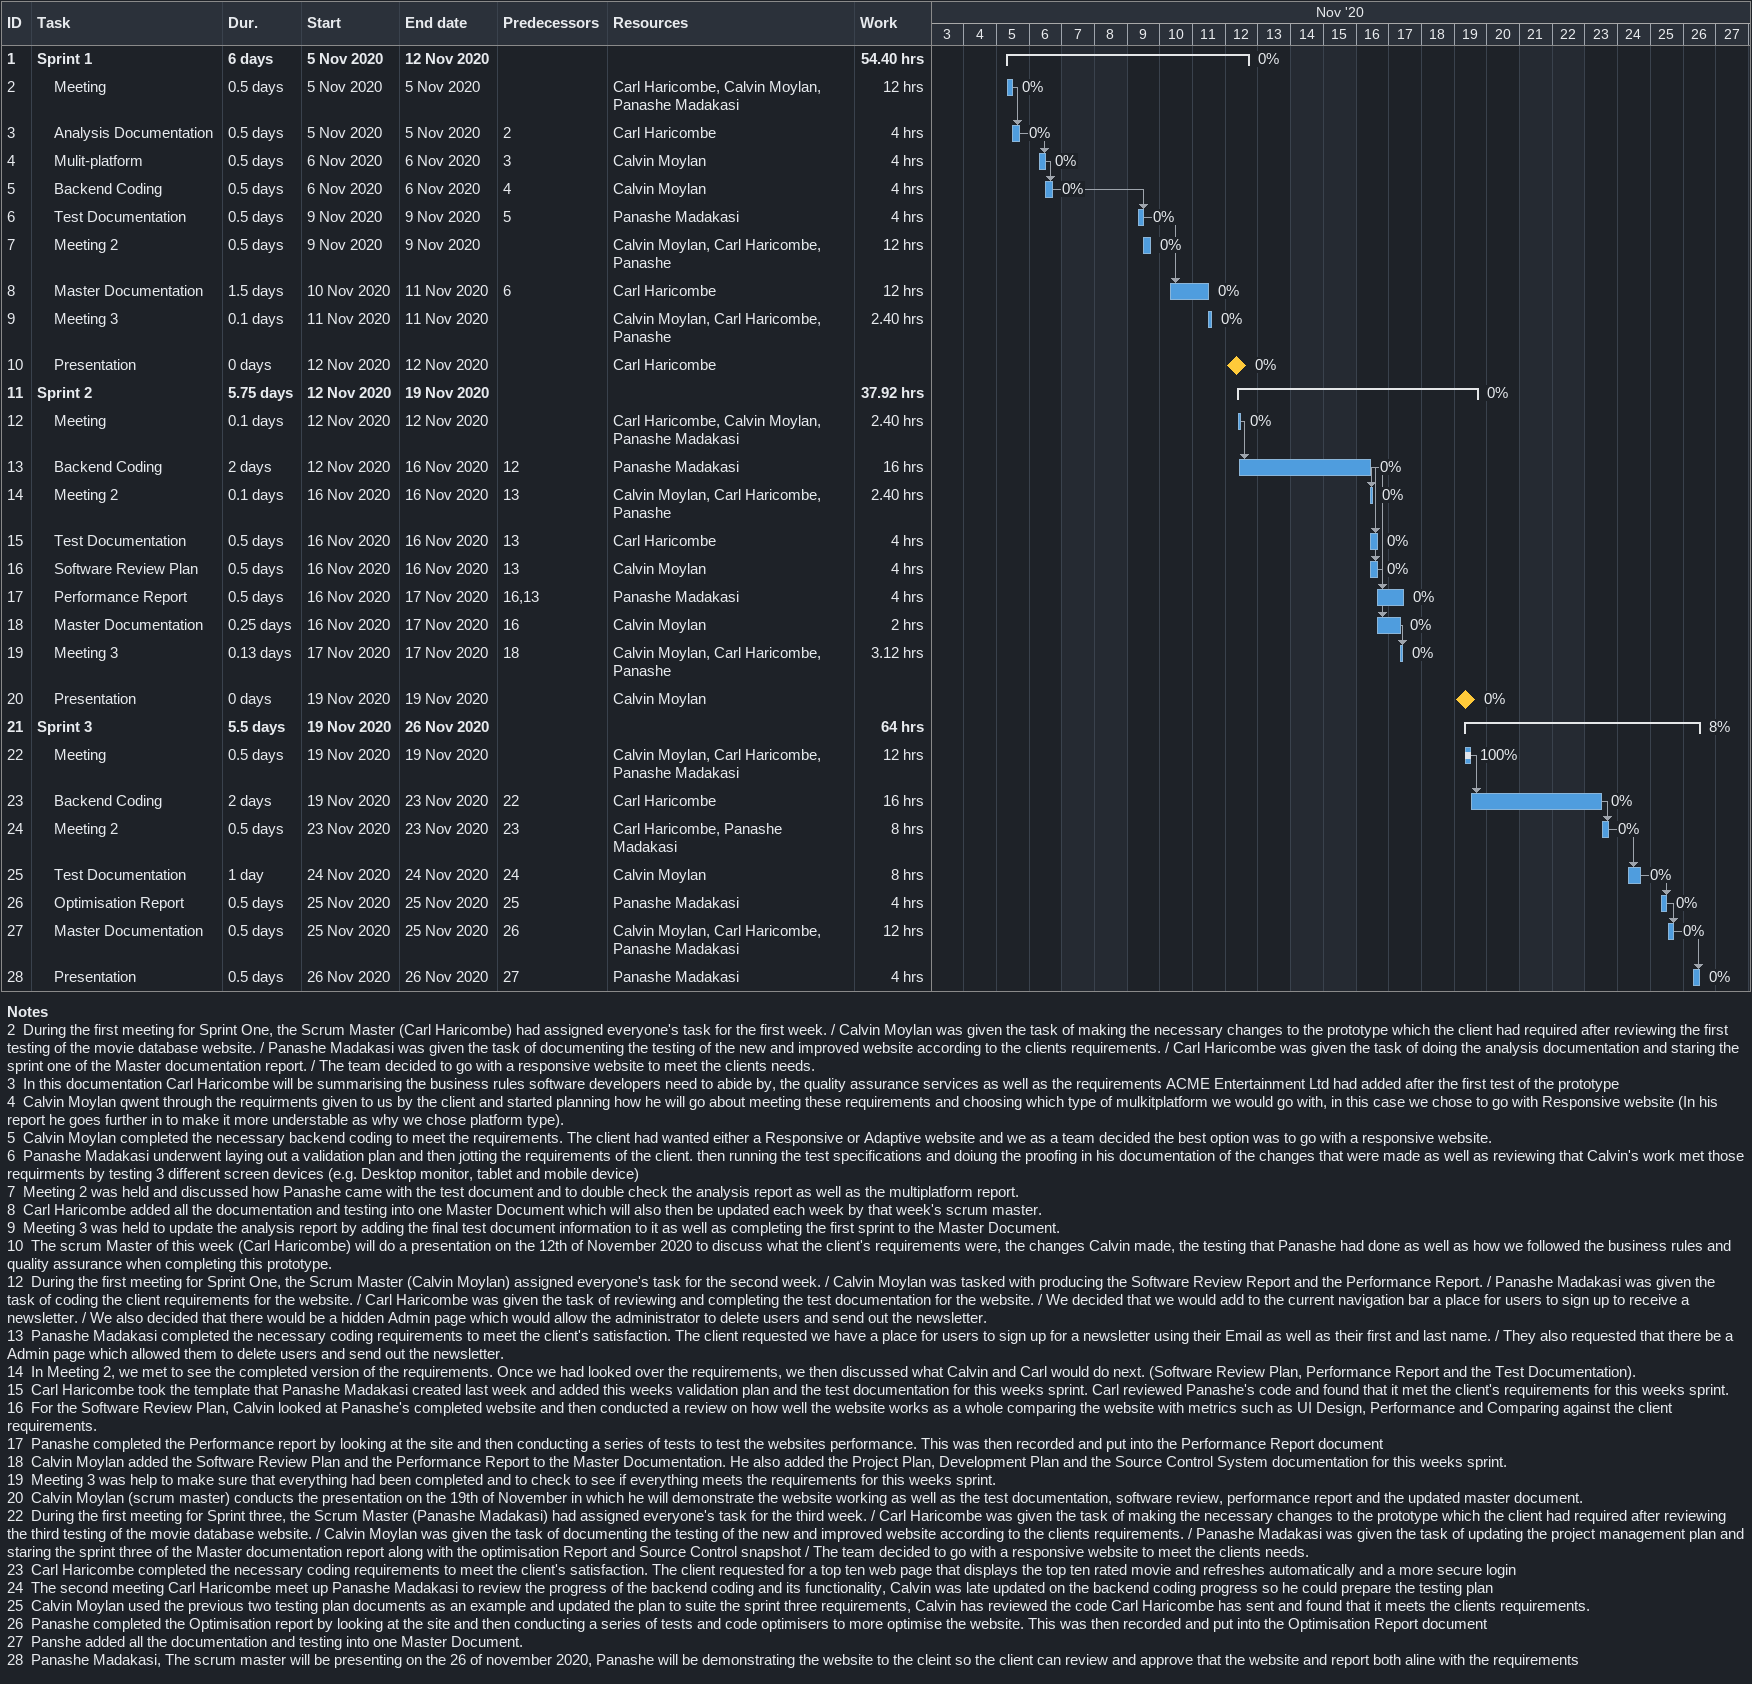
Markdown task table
| ID | Level | Task | Duration | Start | Finish | Predecessors | Resources | % complete | Work (h) |
|---|---|---|---|---|---|---|---|---|---|
| 1 | 1 | **Sprint 1** | 6d | 2020-11-05 | 2020-11-12 |  |  | 0 | 54.40 |
| 2 | 2 | Meeting | 0.5d | 2020-11-05 | 2020-11-05 |  | Carl Haricombe, Calvin Moylan, Panashe Madakasi | 0 | 12 |
| 3 | 2 | Analysis Documentation | 0.5d | 2020-11-05 | 2020-11-05 | 2 | Carl Haricombe | 0 | 4 |
| 4 | 2 | Mulit-platform | 0.5d | 2020-11-06 | 2020-11-06 | 3 | Calvin Moylan | 0 | 4 |
| 5 | 2 | Backend Coding | 0.5d | 2020-11-06 | 2020-11-06 | 4 | Calvin Moylan | 0 | 4 |
| 6 | 2 | Test Documentation | 0.5d | 2020-11-09 | 2020-11-09 | 5 | Panashe Madakasi | 0 | 4 |
| 7 | 2 | Meeting 2 | 0.5d | 2020-11-09 | 2020-11-09 |  | Calvin Moylan, Carl Haricombe, Panashe | 0 | 12 |
| 8 | 2 | Master Documentation | 1.5d | 2020-11-10 | 2020-11-11 | 6 | Carl Haricombe | 0 | 12 |
| 9 | 2 | Meeting 3 | 0.1d | 2020-11-11 | 2020-11-11 |  | Calvin Moylan, Carl Haricombe, Panashe | 0 | 2.40 |
| 10 | 2 | Presentation | 0d | 2020-11-12 | 2020-11-12 |  | Carl Haricombe | 0 |  |
| 11 | 1 | **Sprint 2** | 5.75d | 2020-11-12 | 2020-11-19 |  |  | 0 | 37.92 |
| 12 | 2 | Meeting | 0.1d | 2020-11-12 | 2020-11-12 |  | Carl Haricombe, Calvin Moylan, Panashe Madakasi | 0 | 2.40 |
| 13 | 2 | Backend Coding | 2d | 2020-11-12 | 2020-11-16 | 12 | Panashe Madakasi | 0 | 16 |
| 14 | 2 | Meeting 2 | 0.1d | 2020-11-16 | 2020-11-16 | 13 | Calvin Moylan, Carl Haricombe, Panashe | 0 | 2.40 |
| 15 | 2 | Test Documentation | 0.5d | 2020-11-16 | 2020-11-16 | 13 | Carl Haricombe | 0 | 4 |
| 16 | 2 | Software Review Plan | 0.5d | 2020-11-16 | 2020-11-16 | 13 | Calvin Moylan | 0 | 4 |
| 17 | 2 | Performance Report | 0.5d | 2020-11-16 | 2020-11-17 | 16, 13 | Panashe Madakasi | 0 | 4 |
| 18 | 2 | Master Documentation | 0.25d | 2020-11-16 | 2020-11-17 | 16 | Calvin Moylan | 0 | 2 |
| 19 | 2 | Meeting 3 | 0.13d | 2020-11-17 | 2020-11-17 | 18 | Calvin Moylan, Carl Haricombe, Panashe | 0 | 3.12 |
| 20 | 2 | Presentation | 0d | 2020-11-19 | 2020-11-19 |  | Calvin Moylan | 0 |  |
| 21 | 1 | **Sprint 3** | 5.5d | 2020-11-19 | 2020-11-26 |  |  | 8 | 64 |
| 22 | 2 | Meeting | 0.5d | 2020-11-19 | 2020-11-19 |  | Calvin Moylan, Carl Haricombe, Panashe Madakasi | 100 | 12 |
| 23 | 2 | Backend Coding | 2d | 2020-11-19 | 2020-11-23 | 22 | Carl Haricombe | 0 | 16 |
| 24 | 2 | Meeting 2 | 0.5d | 2020-11-23 | 2020-11-23 | 23 | Carl Haricombe, Panashe Madakasi | 0 | 8 |
| 25 | 2 | Test Documentation | 1d | 2020-11-24 | 2020-11-24 | 24 | Calvin Moylan | 0 | 8 |
| 26 | 2 | Optimisation Report | 0.5d | 2020-11-25 | 2020-11-25 | 25 | Panashe Madakasi | 0 | 4 |
| 27 | 2 | Master Documentation | 0.5d | 2020-11-25 | 2020-11-25 | 26 | Calvin Moylan, Carl Haricombe, Panashe Madakasi | 0 | 12 |
| 28 | 2 | Presentation | 0.5d | 2020-11-26 | 2020-11-26 | 27 | Panashe Madakasi | 0 | 4 |

Notes
- 2: During the first meeting for Sprint One, the Scrum Master (Carl Haricombe) had assigned everyone's task for the first week. / Calvin Moylan was given the task of making the necessary changes to the prototype which the client had required after reviewing the first testing of the movie database website. / Panashe Madakasi was given the task of documenting the testing of the new and improved website according to the clients requirements. / Carl Haricombe was given the task of doing the analysis documentation and staring the sprint one of the Master documentation report. / The team decided to go with a responsive website to meet the clients needs.
- 3: In this documentation Carl Haricombe will be summarising the business rules software developers need to abide by, the quality assurance services as well as the requirements ACME Entertainment Ltd had added after the first test of the prototype
- 4: Calvin Moylan qwent through the requirments given to us by the client and started planning how he will go about meeting these requirements and choosing which type of mulkitplatform we would go with, in this case we chose to go with Responsive website (In his report he goes further in to make it more understable as why we chose platform type).
- 5: Calvin Moylan completed the necessary backend coding to meet the requirements. The client had wanted either a Responsive or Adaptive website and we as a team decided the best option was to go with a responsive website.
- 6: Panashe Madakasi underwent laying out a validation plan and then jotting the requirements of the client. then running the test specifications and doiung the proofing in his documentation of the changes that were made as well as reviewing that Calvin's work met those requirments by testing 3 different screen devices (e.g. Desktop monitor, tablet and mobile device)
- 7: Meeting 2 was held and discussed how Panashe came with the test document and to double check the analysis report as well as the multiplatform report.
- 8: Carl Haricombe added all the documentation and testing into one Master Document which will also then be updated each week by that week's scrum master.
- 9: Meeting 3 was held to update the analysis report by adding the final test document information to it as well as completing the first sprint to the Master Document.
- 10: The scrum Master of this week (Carl Haricombe) will do a presentation on the 12th of November 2020 to discuss what the client's requirements were, the changes Calvin made, the testing that Panashe had done as well as how we followed the business rules and quality assurance when completing this prototype.
- 12: During the first meeting for Sprint One, the Scrum Master (Calvin Moylan) assigned everyone's task for the second week. / Calvin Moylan was tasked with producing the Software Review Report and the Performance Report. / Panashe Madakasi was given the task of coding the client requirements for the website. / Carl Haricombe was given the task of reviewing and completing the test documentation for the website. / We decided that we would add to the current navigation bar a place for users to sign up to receive a newsletter. / We also decided that there would be a hidden Admin page which would allow the administrator to delete users and send out the newsletter.
- 13: Panashe Madakasi completed the necessary coding requirements to meet the client's satisfaction. The client requested we have a place for users to sign up for a newsletter using their Email as well as their first and last name. / They also requested that there be a Admin page which allowed them to delete users and send out the newsletter.
- 14: In Meeting 2, we met to see the completed version of the requirements. Once we had looked over the requirements, we then discussed what Calvin and Carl would do next. (Software Review Plan, Performance Report and the Test Documentation).
- 15: Carl Haricombe took the template that Panashe Madakasi created last week and added this weeks validation plan and the test documentation for this weeks sprint. Carl reviewed Panashe's code and found that it met the client's requirements for this weeks sprint.
- 16: For the Software Review Plan, Calvin looked at Panashe's completed website and then conducted a review on how well the website works as a whole comparing the website with metrics such as UI Design, Performance and Comparing against the client requirements.
- 17: Panashe completed the Performance report by looking at the site and then conducting a series of tests to test the websites performance. This was then recorded and put into the Performance Report document
- 18: Calvin Moylan added the Software Review Plan and the Performance Report to the Master Documentation. He also added the Project Plan, Development Plan and the Source Control System documentation for this weeks sprint.
- 19: Meeting 3 was help to make sure that everything had been completed and to check to see if everything meets the requirements for this weeks sprint.
- 20: Calvin Moylan (scrum master) conducts the presentation on the 19th of November in which he will demonstrate the website working as well as the test documentation, software review, performance report and the updated master document.
- 22: During the first meeting for Sprint three, the Scrum Master (Panashe Madakasi) had assigned everyone's task for the third week. / Carl Haricombe was given the task of making the necessary changes to the prototype which the client had required after reviewing the third testing of the movie database website. / Calvin Moylan was given the task of documenting the testing of the new and improved website according to the clients requirements. / Panashe Madakasi was given the task of updating the project management plan and staring the sprint three of the Master documentation report along with the optimisation Report and Source Control snapshot / The team decided to go with a responsive website to meet the clients needs.
- 23: Carl Haricombe completed the necessary coding requirements to meet the client's satisfaction. The client requested for a top ten web page that displays the top ten rated movie and refreshes automatically and a more secure login
- 24: The second meeting Carl Haricombe meet up Panashe Madakasi to review the progress of the backend coding and its functionality, Calvin was late updated on the backend coding progress so he could prepare the testing plan
- 25: Calvin Moylan used the previous two testing plan documents as an example and updated the plan to suite the sprint three requirements, Calvin has reviewed the code Carl Haricombe has sent and found that it meets the clients requirements.
- 26: Panashe completed the Optimisation report by looking at the site and then conducting a series of tests and code optimisers to more optimise the website. This was then recorded and put into the Optimisation Report document
- 27: Panshe added all the documentation and testing into one Master Document.
- 28: Panashe Madakasi, The scrum master will be presenting on the 26 of november 2020, Panashe will be demonstrating the website to the cleint so the client can review and approve that the website and report both aline with the requirements
